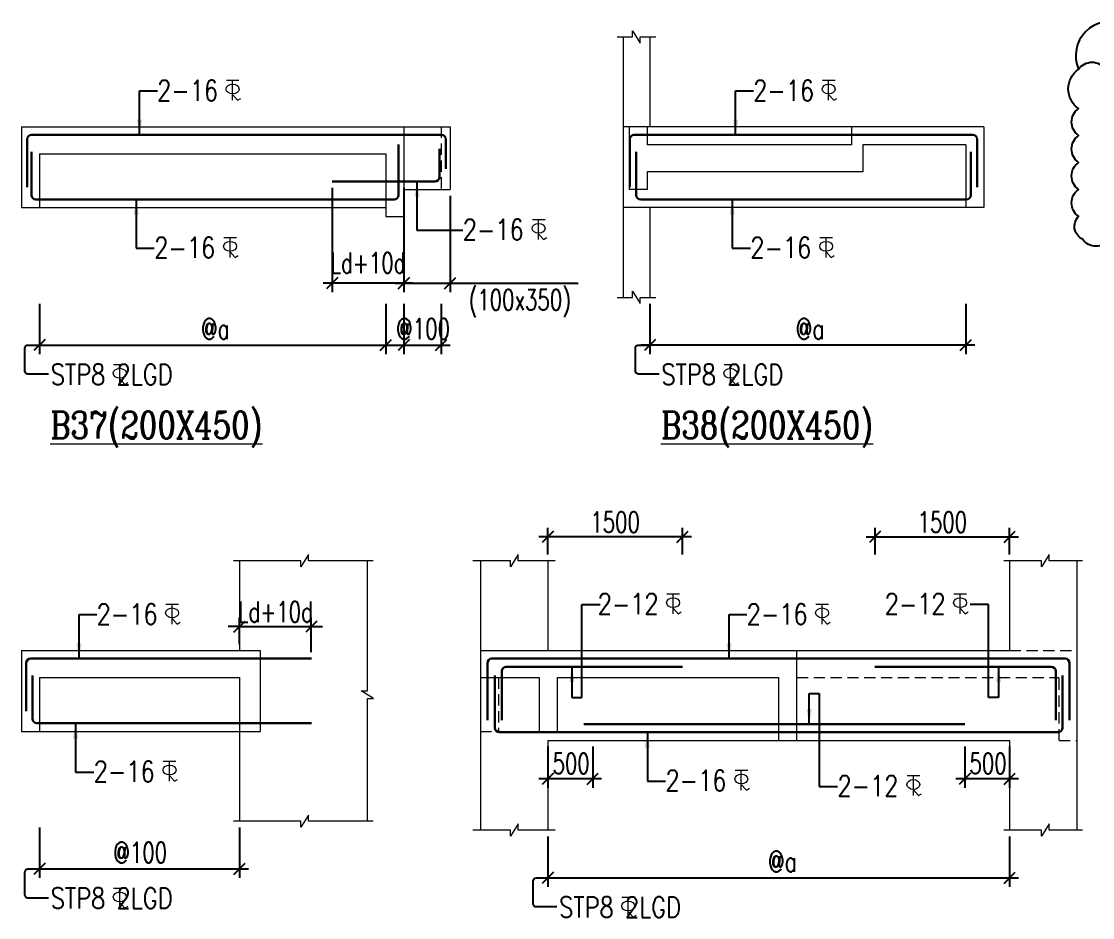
# Model space of a CAD drawing. Header units: millimetres. Extents: x 1255966 to 1543449, y 318653 to 465396.
# Drawn here: x 1480018 to 1491950, y 335125 to 345104 of the extents above; entities that cross this region are included whole.
import ezdxf

# ---------------------------------------------------------------- set-up
doc = ezdxf.new("R2010")
doc.units = ezdxf.units.MM
doc.header["$LTSCALE"] = 500
doc.header["$MEASUREMENT"] = 0
doc.header["$PDMODE"] = 34
doc.linetypes.add('HIDDEN', pattern=[0.375, 0.25, -0.125])
doc.layers.get('Defpoints').update_dxf_attribs({"lineweight": 0})
for name, color, linetype, lineweight in [('BEAM ELE', 2, 'Continuous', 15), ('DIM', 1, 'Continuous', 20), ('TAXT', 3, 'Continuous', 15), ('TEXT', 7, 'Continuous', 13), ('TEXT2', 3, 'Continuous', 15), ('TOWER AREA BEAM..', 3, 'Continuous', 20)]:
    doc.layers.add(name, color=color, linetype=linetype, lineweight=lineweight)
for name, color, linetype in [('CLOUD', 95, 'Continuous'), ('D', 10, 'Continuous'), ('ST DIM.', 1, 'Continuous'), ('STEEL', 1, 'Continuous')]:
    doc.layers.add(name, color=color, linetype=linetype)
doc.styles.add('2MM', font='romans.shx', dxfattribs={"width": 0.7})
doc.styles.add('BHTESHT$0$HSCC2', font='romanc.shx')
doc.styles.add('haider', font='romans.shx')
doc.dimstyles.new('SHUIB MOD.', dxfattribs={"dimtxt": 230, "dimasz": 130, "dimexe": 100, "dimexo": 70, "dimgap": 50, "dimtad": 2, "dimdec": 0, "dimzin": 4, "dimdsep": 46, "dimtxsty": '2MM', "dimblk": 'OBLIQUE', "dimcen": 0.09, "dimdle": 100, "dimclrd": 1, "dimclre": 1, "dimclrt": 3, "dimadec": 0, "dimazin": 0, "dimtfac": 1, "dimtdec": 0, "dimtix": 1, "dimtmove": 2, "dimatfit": 3, "dimfxl": 100, "dimtolj": 1, "dimlwd": -1, "dimarcsym": 0})

# ---------------------------------------------------------------- blocks, each defined once
blk = doc.blocks.new('_Oblique')
at = {"color": 0, "linetype": 'ByBlock', "lineweight": -2}
blk.add_line((-0.5, -0.5), (0.5, 0.5), dxfattribs=at)
blk = doc.blocks.new('A$C76682FD6')
at = {"layer": 'TEXT', "color": 3, "ltscale": 0.2}
for p, q in [((143, 219, -1), (2, 219, -1)), ((72, 0, -1), (72, 219, -1)), ((72, 63, -1), (128, 0, -1)), ((128, 0, -1), (162, 21))]:
    blk.add_line(p, q, dxfattribs=at)
blk.add_ellipse((72, 124, -1), major_axis=(72.3, 0), ratio=0.753223, dxfattribs=at)
blk = doc.blocks.new('*D162')
at = {"layer": 'Defpoints', "color": 0, "ltscale": 100, "transparency": 16777216}
for p in [(1487019, 342031, 6), (1490539, 342031, 6), (1487019, 341501)]:
    blk.add_point(p, dxfattribs=at)
at = {"layer": 'ST DIM.', "color": 1, "lineweight": -2, "ltscale": 100, "transparency": 16777216}
for p, q in [((1487019, 341961), (1487019, 341401)), ((1490539, 341961), (1490539, 341401))]:
    blk.add_line(p, q, dxfattribs=at)
at = {"layer": 'ST DIM.', "color": 1, "ltscale": 100, "transparency": 16777216}
blk.add_line((1490639, 341501), (1486919, 341501), dxfattribs=at)
at = {"layer": 'ST DIM.', "color": 1, "ltscale": 100, "transparency": 16777216, "xscale": 125, "yscale": 125, "zscale": 125, "rotation": 180}
blk.add_blockref('_Oblique', (1487019, 341501), dxfattribs=at)
at = {"layer": 'ST DIM.', "color": 1, "ltscale": 100, "transparency": 16777216, "xscale": 125, "yscale": 125, "zscale": 125}
blk.add_blockref('_Oblique', (1490539, 341501), dxfattribs=at)
at = {"layer": 'ST DIM.', "color": 3, "ltscale": 100, "transparency": 16777216, "insert": (1488801, 341681), "char_height": 230, "attachment_point": 5, "style": '2MM'}
blk.add_mtext('\\A1;@a', dxfattribs=at)
blk = doc.blocks.new('*D250')
at = {"layer": 'Defpoints', "color": 0, "ltscale": 100, "transparency": 16777216}
for p in [(1480218, 342031, 6), (1484078, 342031, 6), (1484078, 341501)]:
    blk.add_point(p, dxfattribs=at)
at = {"layer": 'ST DIM.', "color": 1, "lineweight": -2, "ltscale": 100, "transparency": 16777216}
for p, q in [((1480218, 341961), (1480218, 341401)), ((1484078, 341961), (1484078, 341401))]:
    blk.add_line(p, q, dxfattribs=at)
at = {"layer": 'ST DIM.', "color": 1, "ltscale": 100, "transparency": 16777216}
blk.add_line((1480118, 341501), (1484178, 341501), dxfattribs=at)
at = {"layer": 'ST DIM.', "color": 1, "ltscale": 100, "transparency": 16777216, "xscale": 125, "yscale": 125, "zscale": 125, "rotation": 180}
blk.add_blockref('_Oblique', (1480218, 341501), dxfattribs=at)
at = {"layer": 'ST DIM.', "color": 1, "ltscale": 100, "transparency": 16777216, "xscale": 125, "yscale": 125, "zscale": 125}
blk.add_blockref('_Oblique', (1484078, 341501), dxfattribs=at)
at = {"layer": 'ST DIM.', "color": 3, "ltscale": 100, "transparency": 16777216, "insert": (1482176, 341681), "char_height": 230, "attachment_point": 5, "style": '2MM'}
blk.add_mtext('\\A1;@a', dxfattribs=at)
blk = doc.blocks.new('*D251')
at = {"layer": 'Defpoints', "color": 0, "ltscale": 100, "transparency": 16777216}
for p in [(1484278, 342031, 6), (1484693, 342031, 6), (1484693, 341501)]:
    blk.add_point(p, dxfattribs=at)
at = {"layer": 'ST DIM.', "color": 1, "lineweight": -2, "ltscale": 100, "transparency": 16777216}
for p, q in [((1484278, 341961), (1484278, 341401)), ((1484693, 341961), (1484693, 341401))]:
    blk.add_line(p, q, dxfattribs=at)
at = {"layer": 'ST DIM.', "color": 1, "ltscale": 100, "transparency": 16777216}
blk.add_line((1484178, 341501), (1484793, 341501), dxfattribs=at)
at = {"layer": 'ST DIM.', "color": 1, "ltscale": 100, "transparency": 16777216, "xscale": 125, "yscale": 125, "zscale": 125, "rotation": 180}
blk.add_blockref('_Oblique', (1484278, 341501), dxfattribs=at)
at = {"layer": 'ST DIM.', "color": 1, "ltscale": 100, "transparency": 16777216, "xscale": 125, "yscale": 125, "zscale": 125}
blk.add_blockref('_Oblique', (1484693, 341501), dxfattribs=at)
at = {"layer": 'ST DIM.', "color": 3, "ltscale": 100, "transparency": 16777216, "insert": (1484491, 341681), "char_height": 230, "attachment_point": 5, "style": '2MM'}
blk.add_mtext('\\A1;@100', dxfattribs=at)
blk = doc.blocks.new('*D252')
at = {"layer": 'Defpoints', "color": 0, "ltscale": 100, "transparency": 16777216}
for p in [(1483478, 343321), (1484278, 343321), (1483478, 342191)]:
    blk.add_point(p, dxfattribs=at)
at = {"layer": 'ST DIM.', "color": 1, "lineweight": -2, "ltscale": 100, "transparency": 16777216}
for p, q in [((1483478, 343251), (1483478, 342091)), ((1484278, 343251), (1484278, 342091))]:
    blk.add_line(p, q, dxfattribs=at)
at = {"layer": 'ST DIM.', "color": 1, "ltscale": 100, "transparency": 16777216}
blk.add_line((1484378, 342191), (1483378, 342191), dxfattribs=at)
at = {"layer": 'ST DIM.', "color": 1, "ltscale": 100, "transparency": 16777216, "xscale": 125, "yscale": 125, "zscale": 125, "rotation": 180}
blk.add_blockref('_Oblique', (1483478, 342191), dxfattribs=at)
at = {"layer": 'ST DIM.', "color": 1, "ltscale": 100, "transparency": 16777216, "xscale": 125, "yscale": 125, "zscale": 125}
blk.add_blockref('_Oblique', (1484278, 342191), dxfattribs=at)
at = {"layer": 'ST DIM.', "color": 3, "ltscale": 100, "transparency": 16777216, "insert": (1483878, 342415), "char_height": 230, "attachment_point": 5, "style": '2MM'}
blk.add_mtext('\\A1;Ld+10d', dxfattribs=at)
blk = doc.blocks.new('*D254')
at = {"layer": 'Defpoints', "color": 0, "ltscale": 100, "transparency": 16777216}
for p in [(1484793, 343231), (1484278, 342931), (1484793, 342191)]:
    blk.add_point(p, dxfattribs=at)
at = {"layer": 'ST DIM.', "color": 1, "lineweight": -2, "ltscale": 100, "transparency": 16777216}
for p, q in [((1484793, 343161), (1484793, 342091)), ((1484278, 342861), (1484278, 342091))]:
    blk.add_line(p, q, dxfattribs=at)
at = {"layer": 'ST DIM.', "color": 1, "ltscale": 100, "transparency": 16777216}
for p, q in [((1484178, 342191), (1484793, 342191)), ((1484793, 342191), (1486221, 342191))]:
    blk.add_line(p, q, dxfattribs=at)
at = {"layer": 'ST DIM.', "color": 1, "ltscale": 100, "transparency": 16777216, "xscale": 125, "yscale": 125, "zscale": 125, "rotation": 180}
blk.add_blockref('_Oblique', (1484278, 342191), dxfattribs=at)
at = {"layer": 'ST DIM.', "color": 1, "ltscale": 100, "transparency": 16777216, "xscale": 125, "yscale": 125, "zscale": 125}
blk.add_blockref('_Oblique', (1484793, 342191), dxfattribs=at)
at = {"layer": 'ST DIM.', "color": 3, "ltscale": 100, "transparency": 16777216, "insert": (1485569, 341966), "char_height": 230, "attachment_point": 5, "style": '2MM'}
blk.add_mtext('\\A1;(100x350)', dxfattribs=at)
blk = doc.blocks.new('*D264')
at = {"layer": 'Defpoints', "color": 0, "ltscale": 100, "transparency": 16777216}
for p in [(1480218, 336199, 6), (1482447, 336199, 6), (1482447, 335668)]:
    blk.add_point(p, dxfattribs=at)
at = {"layer": 'ST DIM.', "color": 1, "lineweight": -2, "ltscale": 100, "transparency": 16777216}
for p, q in [((1480218, 336129), (1480218, 335568)), ((1482447, 336129), (1482447, 335568))]:
    blk.add_line(p, q, dxfattribs=at)
at = {"layer": 'ST DIM.', "color": 1, "ltscale": 100, "transparency": 16777216}
blk.add_line((1480118, 335668), (1482547, 335668), dxfattribs=at)
at = {"layer": 'ST DIM.', "color": 1, "ltscale": 100, "transparency": 16777216, "xscale": 125, "yscale": 125, "zscale": 125, "rotation": 180}
blk.add_blockref('_Oblique', (1480218, 335668), dxfattribs=at)
at = {"layer": 'ST DIM.', "color": 1, "ltscale": 100, "transparency": 16777216, "xscale": 125, "yscale": 125, "zscale": 125}
blk.add_blockref('_Oblique', (1482447, 335668), dxfattribs=at)
at = {"layer": 'ST DIM.', "color": 3, "ltscale": 100, "transparency": 16777216, "insert": (1481340, 335849), "char_height": 230, "attachment_point": 5, "style": '2MM'}
blk.add_mtext('\\A1;@100', dxfattribs=at)
blk = doc.blocks.new('*D265')
at = {"layer": 'Defpoints', "color": 0, "ltscale": 100, "transparency": 16777216}
for p in [(1483247, 338365), (1482447, 338099), (1483247, 338009, -2615365)]:
    blk.add_point(p, dxfattribs=at)
at = {"layer": 'ST DIM.', "color": 1, "lineweight": -2, "ltscale": 100, "transparency": 16777216}
for p, q in [((1482447, 338169), (1482447, 338465)), ((1483247, 338079), (1483247, 338465))]:
    blk.add_line(p, q, dxfattribs=at)
at = {"layer": 'ST DIM.', "color": 1, "ltscale": 100, "transparency": 16777216}
for p, q in [((1482447, 338365), (1482322, 338365)), ((1482447, 338365), (1483247, 338365)), ((1483247, 338365), (1483372, 338365))]:
    blk.add_line(p, q, dxfattribs=at)
at = {"layer": 'ST DIM.', "color": 1, "ltscale": 100, "transparency": 16777216, "xscale": 125, "yscale": 125, "zscale": 125}
blk.add_blockref('_Oblique', (1482447, 338365), dxfattribs=at)
at = {"layer": 'ST DIM.', "color": 1, "ltscale": 100, "transparency": 16777216, "xscale": 125, "yscale": 125, "zscale": 125, "rotation": 180}
blk.add_blockref('_Oblique', (1483247, 338365), dxfattribs=at)
at = {"layer": 'ST DIM.', "color": 3, "ltscale": 100, "transparency": 16777216, "insert": (1482847, 338530), "char_height": 230, "attachment_point": 5, "style": '2MM'}
blk.add_mtext('\\A1;Ld+10d', dxfattribs=at)
blk = doc.blocks.new('*D266')
at = {"layer": 'Defpoints', "color": 0, "ltscale": 100, "transparency": 16777216}
for p in [(1485881, 336099, 6), (1491026, 336099, 6), (1491026, 335568)]:
    blk.add_point(p, dxfattribs=at)
at = {"layer": 'ST DIM.', "color": 1, "lineweight": -2, "ltscale": 100, "transparency": 16777216}
for p, q in [((1485881, 336029), (1485881, 335468)), ((1491026, 336029), (1491026, 335468))]:
    blk.add_line(p, q, dxfattribs=at)
at = {"layer": 'ST DIM.', "color": 1, "ltscale": 100, "transparency": 16777216}
blk.add_line((1485781, 335568), (1491126, 335568), dxfattribs=at)
at = {"layer": 'ST DIM.', "color": 1, "ltscale": 100, "transparency": 16777216, "xscale": 125, "yscale": 125, "zscale": 125, "rotation": 180}
blk.add_blockref('_Oblique', (1485881, 335568), dxfattribs=at)
at = {"layer": 'ST DIM.', "color": 1, "ltscale": 100, "transparency": 16777216, "xscale": 125, "yscale": 125, "zscale": 125}
blk.add_blockref('_Oblique', (1491026, 335568), dxfattribs=at)
at = {"layer": 'ST DIM.', "color": 3, "ltscale": 100, "transparency": 16777216, "insert": (1488493, 335749), "char_height": 230, "attachment_point": 5, "style": '2MM'}
blk.add_mtext('\\A1;@a', dxfattribs=at)
blk = doc.blocks.new('*D288')
at = {"layer": 'Defpoints', "color": 0, "ltscale": 100, "transparency": 16777216}
for p in [(1490526, 337099), (1491026, 337099), (1490526, 336670)]:
    blk.add_point(p, dxfattribs=at)
at = {"layer": 'ST DIM.', "color": 1, "lineweight": -2, "ltscale": 100, "transparency": 16777216}
for p, q in [((1490526, 337029), (1490526, 336570)), ((1491026, 337029), (1491026, 336570))]:
    blk.add_line(p, q, dxfattribs=at)
at = {"layer": 'ST DIM.', "color": 1, "ltscale": 100, "transparency": 16777216}
blk.add_line((1491126, 336670), (1490426, 336670), dxfattribs=at)
at = {"layer": 'ST DIM.', "color": 1, "ltscale": 100, "transparency": 16777216, "xscale": 125, "yscale": 125, "zscale": 125, "rotation": 180}
blk.add_blockref('_Oblique', (1490526, 336670), dxfattribs=at)
at = {"layer": 'ST DIM.', "color": 1, "ltscale": 100, "transparency": 16777216, "xscale": 125, "yscale": 125, "zscale": 125}
blk.add_blockref('_Oblique', (1491026, 336670), dxfattribs=at)
at = {"layer": 'ST DIM.', "color": 3, "ltscale": 100, "transparency": 16777216, "insert": (1490785, 336842), "char_height": 230, "attachment_point": 5, "style": '2MM'}
blk.add_mtext('\\A1;500', dxfattribs=at)
blk = doc.blocks.new('*D289')
at = {"layer": 'Defpoints', "color": 0, "ltscale": 100, "transparency": 16777216}
for p in [(1485881, 337099), (1486381, 337099), (1485881, 336670)]:
    blk.add_point(p, dxfattribs=at)
at = {"layer": 'ST DIM.', "color": 1, "lineweight": -2, "ltscale": 100, "transparency": 16777216}
for p, q in [((1485881, 337029), (1485881, 336570)), ((1486381, 337029), (1486381, 336570))]:
    blk.add_line(p, q, dxfattribs=at)
at = {"layer": 'ST DIM.', "color": 1, "ltscale": 100, "transparency": 16777216}
blk.add_line((1486481, 336670), (1485781, 336670), dxfattribs=at)
at = {"layer": 'ST DIM.', "color": 1, "ltscale": 100, "transparency": 16777216, "xscale": 125, "yscale": 125, "zscale": 125, "rotation": 180}
blk.add_blockref('_Oblique', (1485881, 336670), dxfattribs=at)
at = {"layer": 'ST DIM.', "color": 1, "ltscale": 100, "transparency": 16777216, "xscale": 125, "yscale": 125, "zscale": 125}
blk.add_blockref('_Oblique', (1486381, 336670), dxfattribs=at)
at = {"layer": 'ST DIM.', "color": 3, "ltscale": 100, "transparency": 16777216, "insert": (1486141, 336842), "char_height": 230, "attachment_point": 5, "style": '2MM'}
blk.add_mtext('\\A1;500', dxfattribs=at)
blk = doc.blocks.new('*D290')
at = {"layer": 'Defpoints', "color": 0, "ltscale": 100, "transparency": 16777216}
for p in [(1491026, 339365), (1489526, 339099), (1491026, 339099)]:
    blk.add_point(p, dxfattribs=at)
at = {"layer": 'ST DIM.', "color": 1, "ltscale": 100, "transparency": 16777216}
blk.add_line((1489426, 339365), (1491126, 339365), dxfattribs=at)
at = {"layer": 'ST DIM.', "color": 1, "lineweight": -2, "ltscale": 100, "transparency": 16777216}
for p, q in [((1489526, 339169), (1489526, 339465)), ((1491026, 339169), (1491026, 339465))]:
    blk.add_line(p, q, dxfattribs=at)
at = {"layer": 'ST DIM.', "color": 1, "ltscale": 100, "transparency": 16777216, "xscale": 125, "yscale": 125, "zscale": 125, "rotation": 180}
blk.add_blockref('_Oblique', (1489526, 339365), dxfattribs=at)
at = {"layer": 'ST DIM.', "color": 1, "ltscale": 100, "transparency": 16777216, "xscale": 125, "yscale": 125, "zscale": 125}
blk.add_blockref('_Oblique', (1491026, 339365), dxfattribs=at)
at = {"layer": 'ST DIM.', "color": 3, "ltscale": 100, "transparency": 16777216, "insert": (1490276, 339530), "char_height": 230, "attachment_point": 5, "style": '2MM'}
blk.add_mtext('\\A1;1500', dxfattribs=at)
blk = doc.blocks.new('*D291')
at = {"layer": 'Defpoints', "color": 0, "ltscale": 100, "transparency": 16777216}
for p in [(1485881, 339365), (1485881, 339099), (1487381, 339099)]:
    blk.add_point(p, dxfattribs=at)
at = {"layer": 'ST DIM.', "color": 1, "ltscale": 100, "transparency": 16777216}
blk.add_line((1487481, 339365), (1485781, 339365), dxfattribs=at)
at = {"layer": 'ST DIM.', "color": 1, "lineweight": -2, "ltscale": 100, "transparency": 16777216}
for p, q in [((1485881, 339169), (1485881, 339465)), ((1487381, 339169), (1487381, 339465))]:
    blk.add_line(p, q, dxfattribs=at)
at = {"layer": 'ST DIM.', "color": 1, "ltscale": 100, "transparency": 16777216, "xscale": 125, "yscale": 125, "zscale": 125, "rotation": 180}
blk.add_blockref('_Oblique', (1485881, 339365), dxfattribs=at)
at = {"layer": 'ST DIM.', "color": 1, "ltscale": 100, "transparency": 16777216, "xscale": 125, "yscale": 125, "zscale": 125}
blk.add_blockref('_Oblique', (1487381, 339365), dxfattribs=at)
at = {"layer": 'ST DIM.', "color": 3, "ltscale": 100, "transparency": 16777216, "insert": (1486631, 339530), "char_height": 230, "attachment_point": 5, "style": '2MM'}
blk.add_mtext('\\A1;1500', dxfattribs=at)

msp = doc.modelspace()

# ---------------------------------------------------------------- linework, layer by layer
at = {"layer": 'BEAM ELE', "color": 3}
for points in [[(1486652.8, 344931.4), (1486823.9, 344931.4), (1486823.9, 345000), (1486908.5, 344863.3), (1486908.5, 344931.4), (1487085, 344931.4)], [(1486652.8, 342031.4), (1486823.9, 342031.4), (1486823.9, 342100), (1486908.5, 341963.3), (1486908.5, 342031.4), (1487085, 342031.4)], [(1483934.7, 339098.8), (1483214.7, 339098.8), (1483214.7, 339167.4), (1483130.2, 339030.8), (1483130.2, 339098.8), (1482381.4, 339098.8)], [(1485963.9, 339098.8), (1485550.8, 339098.8), (1485550.8, 339167.4), (1485466.2, 339030.8), (1485466.2, 339098.8), (1485045.6, 339098.8)], [(1491838.5, 339098.8), (1491466.7, 339098.8), (1491466.7, 339167.4), (1491382.1, 339030.8), (1491382.1, 339098.8), (1490959.7, 339098.8)], [(1483872, 336198.8), (1483872, 337564.2), (1483940.7, 337564.2), (1483804, 337648.8), (1483872, 337648.8), (1483872, 339098.8)], [(1483934.7, 336198.8), (1483214.7, 336198.8), (1483214.7, 336267.4), (1483130.2, 336130.8), (1483130.2, 336198.8), (1482381.4, 336198.8)], [(1485963.9, 336098.8), (1485550.8, 336098.8), (1485550.8, 336167.4), (1485466.2, 336030.8), (1485466.2, 336098.8), (1485045.6, 336098.8)], [(1491838.5, 336098.8), (1491466.7, 336098.8), (1491466.7, 336167.4), (1491382.1, 336030.8), (1491382.1, 336098.8), (1490959.7, 336098.8)]]:
    msp.add_lwpolyline(points, dxfattribs=at)
at = {"layer": 'CLOUD', "color": 1}
msp.add_lwpolyline([(1491793.6, 344572.5, -0.5205671), (1492093.6, 344572.5, -0.5205671), (1492393.6, 344572.5, -0.5205671), (1492693.6, 344572.5, -0.5205671), (1492969.8, 344548.8, -0.5205671), (1492969.8, 344248.8, -0.5205671), (1492969.8, 343948.8, -0.5205671), (1492969.8, 343648.8, -0.5205671), (1492969.8, 343348.8, -0.5205671), (1492969.8, 343048.8, -0.5205671), (1492969.8, 342748.8, -0.5205671), (1492739, 342679.6, -0.5205671), (1492439, 342679.6, -0.5205671), (1492139, 342679.6, -0.5205671), (1491839, 342679.6, -0.5205671), (1491793.6, 342934.2, -0.5205671), (1491793.6, 343234.2, -0.5205671), (1491793.6, 343534.2, -0.5205671), (1491793.6, 343834.2, -0.5205671), (1491793.6, 344134.2, -0.5205671)], format="xyb", close=True, dxfattribs=at)
at = {"layer": 'CLOUD', "color": 1, "ltscale": 10}
msp.add_arc((1492142.5, 344724.1), 380.4, 66.60145, 203.48553, dxfattribs=at)
at = {"layer": 'ST DIM.'}
for points, elevation in [([(1480318.9, 341175.7), (1480090.6, 341175.7, -0.4142136), (1480054.8, 341211.5), (1480054.8, 341465, -0.4142136), (1480090.6, 341500.8), (1480217.7, 341500.8)], -601194.1), ([(1487120.7, 341175.7), (1486892.3, 341175.7, -0.4142136), (1486856.5, 341211.5), (1486856.5, 341465, -0.4142136), (1486892.3, 341500.8), (1487019.4, 341500.8)], -601194.1), ([(1480318.9, 335343.1), (1480090.6, 335343.1, -0.4142136), (1480054.8, 335378.9), (1480054.8, 335632.5, -0.4142136), (1480090.6, 335668.3), (1480217.7, 335668.3)], -2.7), ([(1485982.1, 335243.1), (1485753.7, 335243.1, -0.4142136), (1485717.9, 335278.9), (1485717.9, 335532.5, -0.4142136), (1485753.7, 335568.3), (1486676.4, 335568.3)], -2.7)]:
    msp.add_lwpolyline(points, format="xyb", dxfattribs=dict(at, elevation=elevation))
at = {"layer": 'STEEL', "color": 4, "lineweight": 30, "ltscale": 10}
for p, q in [((1480080, 343257.6, -186.5), (1480080, 343791.4, -186.5)), ((1480130, 343841.4, -140.7), (1484695.5, 343841.4, -1281856.1)), ((1484745.5, 343464.7, -186.5), (1484745.5, 343791.4, -186.5)), ((1486794.3, 343257.6, -186.5), (1486794.3, 343791.4, -186.5)), ((1490615.4, 343841.4, -140.7), (1486844.3, 343841.4, -1281856.1)), ((1490665.4, 343257.6, -186.5), (1490665.4, 343791.4, -186.5)), ((1480129.5, 343171.4, -599978), (1480129.5, 343652.4, -599978)), ((1484218.7, 343171.4, -487971.5), (1484218.7, 343735.2, -487971.5)), ((1484673.3, 343371.4, -599978), (1484673.3, 343686.5, -599978)), ((1486866.5, 343171.4, -599978), (1486866.5, 343652.4, -599978)), ((1490593.2, 343171.4, -599978), (1490593.2, 343652.4, -599978)), ((1483477.7, 343321.4, -1779118.2), (1484623.3, 343321.4, -1826933.4)), ((1480179.5, 343121.4, -599942.4), (1484168.7, 343121.4, -1714927)), ((1490543.2, 343121.4, -599942.4), (1486916.5, 343121.4, -1826933.4)), ((1480072, 337425.1, -186.5), (1480072, 337958.8, -186.5)), ((1480122, 338008.8, -140.7), (1483247.5, 338008.8, -2615365.3)), ((1485208.8, 337325.1, -186.5), (1485208.8, 337958.8, -186.5)), ((1485258.8, 338008.8, -140.7), (1491643.2, 338008.8, -2346141.3)), ((1485417.5, 337918.8, -2512599.7), (1487380.8, 337918.8, -2880057.6)), ((1491489.1, 337918.8, -2635090), (1489525.8, 337918.8, -2797922)), ((1491693, 337325.1, -186.5), (1491693, 337958.8, -186.5)), ((1480140, 337338.8, -599978), (1480140, 337819.8, -599978)), ((1485292.4, 337238.8, -599978), (1485292.4, 337819.8, -599978)), ((1485367.5, 337325.1, -186.5), (1485367.5, 337868.8, -186.5)), ((1491539.1, 337325.1, -186.5), (1491539.1, 337868.8, -186.5)), ((1491614.9, 337238.8, -599978), (1491614.9, 337819.8, -599978)), ((1480190, 337288.8, -599942.4), (1483247.5, 337288.8, -3226726.4)), ((1486280.8, 337278.8, -2068947.1), (1490525.8, 337278.8, -2275799.9)), ((1485342.4, 337188.8, -599942.4), (1491564.9, 337188.8, -2883032.6))]:
    msp.add_line(p, q, dxfattribs=at)
for centre, start, end in [((1480130, 343791.4, -186.5), 90, 180), ((1484695.5, 343791.4, -186.5), 0, 90), ((1486844.3, 343791.4, -186.5), 90, 180), ((1490615.4, 343791.4, -186.5), 0, 90), ((1484623.3, 343371.4, -599978), 270, 0), ((1480179.5, 343171.4, -599978), 180, 270), ((1484168.7, 343171.4, -487971.5), 270, 0), ((1486916.5, 343171.4, -599978), 180, 270), ((1490543.2, 343171.4, -599978), 270, 0), ((1480122, 337958.8, -186.5), 90, 180), ((1485258.8, 337958.8, -186.5), 90, 180), ((1485417.5, 337868.8, -186.5), 90, 180), ((1491489.1, 337868.8, -186.5), 0, 90), ((1491643, 337958.8, -186.5), 0, 90), ((1480190, 337338.8, -599978), 180, 270), ((1485342.4, 337238.8, -599978), 180, 270), ((1491564.9, 337238.8, -599978), 270, 0)]:
    msp.add_arc(centre, 50, start, end, dxfattribs=at)
at = {"layer": 'TOWER AREA BEAM..'}
for p, q in [((1486719.4, 344931.4), (1486719.4, 342031.4)), ((1487019.4, 344931.4), (1487019.4, 343931.4)), ((1480017.7, 343931.4), (1480017.7, 343031.4)), ((1480017.7, 343931.4), (1484792.7, 343931.4)), ((1484277.7, 343931.4, 1252973.3), (1484277.7, 342931.4, 1252973.3)), ((1484792.7, 343931.4), (1484792.7, 343231.4)), ((1490739.4, 343931.4), (1486719.4, 343931.4)), ((1486789.4, 343931.4), (1486789.4, 343231.4)), ((1486989.4, 343931.4), (1486989.4, 343731.4)), ((1489264.4, 343931.4), (1489264.4, 343731.4)), ((1490739.4, 343931.4), (1490739.4, 343031.4)), ((1489264.4, 343731.4), (1486989.4, 343731.4)), ((1490539.4, 343731.4), (1489389.4, 343731.4)), ((1489389.4, 343731.4), (1489389.4, 343431.4)), ((1490539.4, 343731.4), (1490539.4, 343031.4)), ((1480217.7, 343631.4), (1480217.7, 343031.4)), ((1480217.7, 343631.4), (1484077.7, 343631.4)), ((1484077.7, 343631.4, 1252973.3), (1484077.7, 342931.4, 1252973.3)), ((1489389.4, 343431.4), (1486989.4, 343431.4)), ((1486989.4, 343431.4), (1486989.4, 343231.4)), ((1484277.7, 343231.4), (1484792.7, 343231.4)), ((1486989.4, 343231.4), (1486789.4, 343231.4)), ((1480017.7, 343031.4), (1484077.7, 343031.4)), ((1484077.7, 342931.4), (1484277.7, 342931.4)), ((1490739.4, 343031.4), (1486719.4, 343031.4)), ((1487019.4, 343031.4), (1487019.4, 342031.4)), ((1482447.5, 339098.8), (1482447.5, 338098.8)), ((1485130.8, 339098.8), (1485130.8, 336098.8)), ((1485880.8, 339098.8), (1485880.8, 338098.8)), ((1491025.8, 339098.8), (1491025.8, 338098.8)), ((1491775.8, 339098.8), (1491775.8, 338098.8)), ((1480017.7, 338098.8), (1480017.7, 337198.8)), ((1480017.7, 338098.8), (1482677.5, 338098.8)), ((1482677.5, 338098.8), (1482677.5, 337198.8)), ((1485130.8, 338098.8), (1491025.8, 338098.8)), ((1488655.6, 337098.8), (1488655.6, 338098.8)), ((1491775.8, 338098.8), (1491775.8, 337098.8)), ((1480217.7, 337798.8), (1480217.7, 337198.8)), ((1480217.7, 337798.8), (1482447.5, 337798.8)), ((1482447.5, 337798.8), (1482447.5, 336198.8)), ((1485130.8, 337798.8), (1485785.6, 337798.8)), ((1485785.6, 337798.8), (1485785.6, 337198.8)), ((1485985.6, 337798.8), (1485985.6, 337198.8)), ((1485985.6, 337798.8), (1488455.6, 337798.8)), ((1488455.6, 337098.8), (1488455.6, 337798.8)), ((1480017.7, 337198.8), (1482677.5, 337198.8)), ((1485785.6, 337198.8), (1485985.6, 337198.8)), ((1485880.8, 337098.8), (1485880.8, 336098.8)), ((1485880.8, 337098.8), (1491025.8, 337098.8)), ((1491025.8, 337098.8), (1491025.8, 336098.8)), ((1491775.8, 337098.8), (1491775.8, 336098.8))]:
    msp.add_line(p, q, dxfattribs=at)
at = {"layer": 'TOWER AREA BEAM..', "linetype": 'HIDDEN'}
for p, q in [((1484692.7, 343931.4), (1484692.7, 343231.4)), ((1491025.8, 338098.8), (1491775.8, 338098.8)), ((1485330.8, 337798.8), (1485330.8, 337198.8)), ((1488655.6, 337798.8), (1491575.8, 337798.8)), ((1491575.8, 337098.8), (1491575.8, 337798.8)), ((1485130.8, 337198.8), (1485330.8, 337198.8)), ((1491575.8, 337098.8), (1491775.8, 337098.8))]:
    msp.add_line(p, q, dxfattribs=at)

# ---------------------------------------------------------------- block references
at = {"layer": 'DIM', "lineweight": 0}
for p in [(1482298.3, 344226.9, -22512), (1488937.8, 344226.9, -22512), (1485707, 342676, 2643515.2), (1482270.5, 342476, -599957.5), (1488910, 342476, -599957.5), (1481041.4, 341063, -601193.6), (1487843.2, 341063, -601193.6), (1487205.2, 338507.5, 1869101.5), (1490402.3, 338507.5, 1869101.5), (1481623.9, 338394.3, -22512), (1488864.8, 338394.3, -22512), (1481596.1, 336643.5, -599957.5), (1487964.9, 336543.5, -599957.5), (1489881, 336483.1, 2227283.3), (1481041.4, 335230.4, -2.2), (1486704.6, 335130.4, -2.2)]:
    msp.add_blockref('A$C76682FD6', p, dxfattribs=at)

# ---------------------------------------------------------------- texts
at = {"layer": 'TAXT', "style": 'BHTESHT$0$HSCC2', "width": 0.8}
for s, p in [('%%UB37(200X450)', (1480338.7, 340459.5, 574755.3)), ('%%UB38(200X450)', (1487141.6, 340459.5, 574755.3))]:
    msp.add_text(s, height=300, dxfattribs=at).set_placement(p)
at = {"layer": 'TEXT2', "color": 3, "style": 'haider', "width": 0.8}
for s, p in [('2-16', (1481530.2, 344221.7, -22512.8)), ('2-16', (1488169.8, 344221.7, -22512.8)), ('2-16', (1484934.6, 342670.9, 4441456.1)), ('2-16', (1481498.1, 342470.9, 1197983.4)), ('2-16', (1488137.7, 342470.9, 1197983.4)), ('STP8 2LGD', (1480344.7, 341057.8, -601194.4)), ('STP8 2LGD', (1487146.5, 341057.8, -601194.4)), ('2-12', (1486437.2, 338502.3, 1869100.7)), ('2-12', (1489634.2, 338502.3, 1869100.7)), ('2-16', (1480855.9, 338389.2, -22512.8)), ('2-16', (1488096.8, 338389.2, -22512.8)), ('2-16', (1480823.7, 336638.3, 1197983.4)), ('2-16', (1487192.6, 336538.3, 1197983.4)), ('2-12', (1489108.6, 336477.9, 4025224.2)), ('STP8 2LGD', (1480344.7, 335225.2, -3)), ('STP8 2LGD', (1486007.9, 335125.2, -3))]:
    msp.add_text(s, height=230, dxfattribs=at).set_placement(p)

# ---------------------------------------------------------------- dimensions: what is measured, and where the dimension line sits
at = {"layer": 'ST DIM.', "ltscale": 100}
for base, p1, p2, text, override, picture, middle in [((1483477.7, 342191.2, -1812505.9), (1484277.7, 343321.4, -1812505.9), (1483477.7, 343321.4, -1812505.9), 'Ld+10d', {"dimasz": 125}, '*D252', (1483877.7, 342415.3, -1812505.9)), ((1484792.7, 342191.2), (1484277.7, 342931.4), (1484792.7, 343231.4), '(100x350)', {"dimasz": 125, "dimtmove": 0}, '*D254', (1485569.5, 342191.2)), ((1484077.7, 341500.8, -601197.7), (1480217.7, 342031.4, -601191.4), (1484077.7, 342031.4, -601191.4), '@a', {"dimasz": 125}, '*D250', (1482176.2, 341681.3, -601197.7)), ((1484692.7, 341500.8, -601197.7), (1484277.7, 342031.4, -601191.4), (1484692.7, 342031.4, -601191.4), '@100', {"dimasz": 125}, '*D251', (1484490.8, 341681.3, -601197.7)), ((1482447.5, 335668.3, -6.3), (1480217.7, 336198.8), (1482447.5, 336198.8), '@100', {"dimasz": 125}, '*D264', (1481340, 335848.7, -6.3)), ((1491025.8, 335568.3, -6.3), (1485880.8, 336098.8), (1491025.8, 336098.8), '@a', {"dimasz": 125}, '*D266', (1488493.1, 335748.7, -6.3))]:
    dim = msp.add_linear_dim(base=base, p1=p1, p2=p2, text=text, dimstyle='SHUIB MOD.', override=override, dxfattribs=at)
    dim.commit()
    dim.dimension.update_dxf_attribs({"geometry": picture, "text_midpoint": middle, "dimtype": 160})
dim = msp.add_linear_dim(base=(1487019.4, 341500.8, -601197.7), p1=(1490539.4, 342031.4, -601191.4), p2=(1487019.4, 342031.4, -601191.4), angle=180, text='@a', dimstyle='SHUIB MOD.', override={"dimasz": 125}, dxfattribs=at)
dim.commit()
dim.dimension.update_dxf_attribs({"geometry": '*D162', "text_midpoint": (1488800.7, 341681.3, -601197.7), "dimtype": 160})
dim = msp.add_linear_dim(base=(1485880.8, 339364.7), p1=(1487380.8, 339098.8), p2=(1485880.8, 339098.8), angle=180, dimstyle='SHUIB MOD.', override={"dimasz": 125}, dxfattribs=at)
dim.commit()
dim.dimension.update_dxf_attribs({"geometry": '*D291', "text_midpoint": (1486630.8, 339529.7)})
dim = msp.add_linear_dim(base=(1491025.8, 339364.7), p1=(1489525.8, 339098.8), p2=(1491025.8, 339098.8), dimstyle='SHUIB MOD.', override={"dimasz": 125}, dxfattribs=at)
dim.commit()
dim.dimension.update_dxf_attribs({"geometry": '*D290', "text_midpoint": (1490275.8, 339529.7)})
dim = msp.add_linear_dim(base=(1483247.5, 338364.7), p1=(1482447.5, 338098.8), p2=(1483247.5, 338008.8, -2615365.3), text='Ld+10d', dimstyle='SHUIB MOD.', override={"dimasz": 125}, dxfattribs=at)
dim.commit()
dim.dimension.update_dxf_attribs({"geometry": '*D265', "text_midpoint": (1482847.5, 338529.7)})
for base, p1, p2, picture, middle in [((1485880.8, 336669.7), (1486380.8, 337098.8), (1485880.8, 337098.8), '*D289', (1486140.7, 336841.6)), ((1490525.8, 336669.7), (1491025.8, 337098.8), (1490525.8, 337098.8), '*D288', (1490784.9, 336841.6))]:
    dim = msp.add_linear_dim(base=base, p1=p1, p2=p2, dimstyle='SHUIB MOD.', override={"dimasz": 125}, dxfattribs=at)
    dim.commit()
    dim.dimension.update_dxf_attribs({"geometry": picture, "text_midpoint": middle, "dimtype": 160})

# ---------------------------------------------------------------- leaders
at = {"layer": 'D', "linetype": 'Continuous'}
for points in [[(1481333.6, 343841.4, -4484638.2), (1481333.6, 344331.4, -4484638.2), (1481533.5, 344331.4, -4484638.2)], [(1487973.1, 343841.4, -4484638.2), (1487973.1, 344331.4, -4484638.2), (1488173.1, 344331.4, -4484638.2)], [(1484423.9, 343321.4, -1818610.9), (1484423.9, 342778.6, -1818610.9), (1484934.2, 342778.6, -1818610.9)], [(1481295.7, 343121.4, -5062083.7), (1481295.7, 342578.6, -5062083.7), (1481497.7, 342578.6, -5062083.7)], [(1487935.3, 343121.4, -5062083.7), (1487935.3, 342578.6, -5062083.7), (1488137.3, 342578.6, -5062083.7)], [(1486148.3, 337918.8, -2593024.7), (1486148.3, 337576.4, -2593024.7), (1486259.5, 337576.4, -2593024.7), (1486259.5, 338612, -2593024.7), (1486464, 338612, -2593024.7)], [(1490902.1, 337918.8, -2593024.7), (1490902.1, 337576.4, -2593024.7), (1490790.9, 337576.4, -2593024.7), (1490790.9, 338612, -2593024.7), (1490586.4, 338612, -2593024.7)], [(1480659.2, 338008.8, -4484638.2), (1480659.2, 338498.8, -4484638.2), (1480859.2, 338498.8, -4484638.2)], [(1487900.1, 338008.8, -4484638.2), (1487900.1, 338498.8, -4484638.2), (1488100.1, 338498.8, -4484638.2)], [(1488792.6, 337278.8, -2234842.8), (1488792.6, 337621.2, -2234842.8), (1488903.8, 337621.2, -2234842.8), (1488903.8, 336585.6, -2234842.8), (1489108.3, 336585.6, -2234842.8)], [(1480621.3, 337288.8, -5062083.7), (1480621.3, 336746, -5062083.7), (1480823.4, 336746, -5062083.7)], [(1486990.2, 337188.8, -5062083.7), (1486990.2, 336646, -5062083.7), (1487192.2, 336646, -5062083.7)]]:
    msp.add_leader(points, dimstyle='SHUIB MOD.', override={"dimasz": 170, "dimtad": 0}, dxfattribs=at)

doc.saveas('drawing.dxf')
